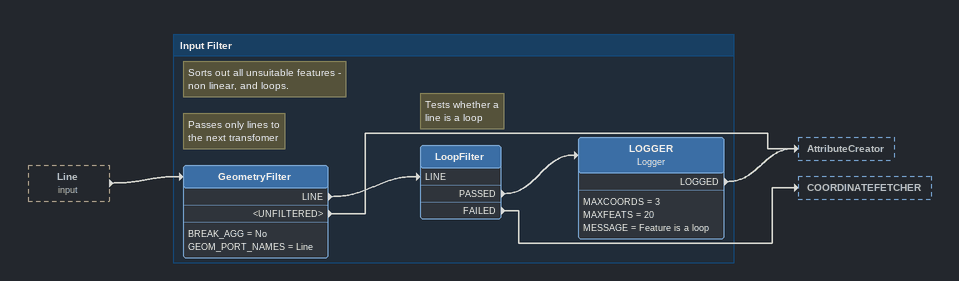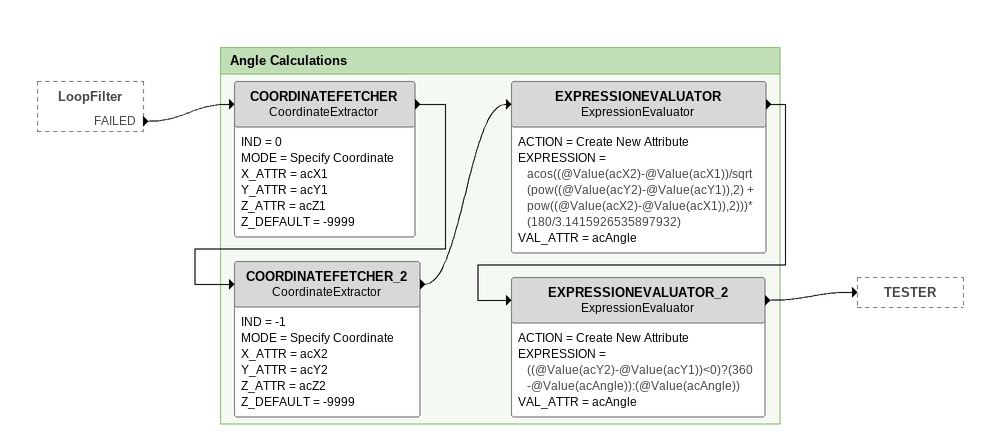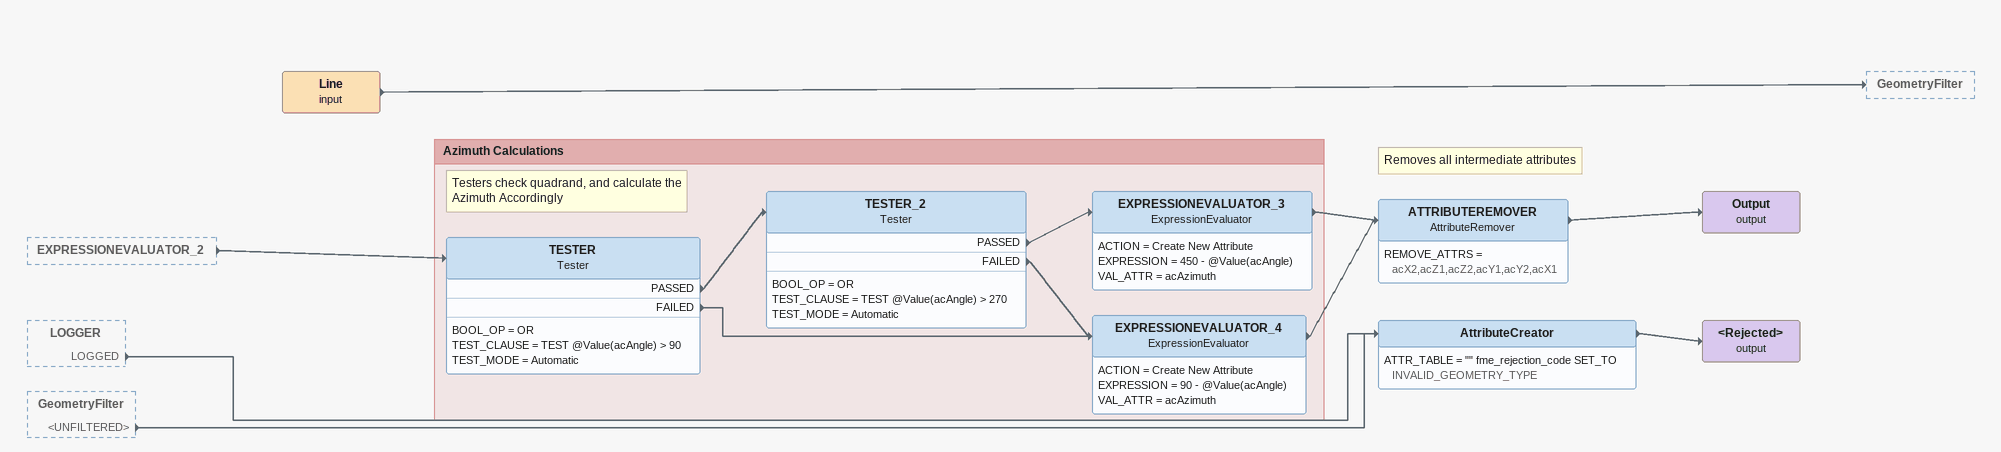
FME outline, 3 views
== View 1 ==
Line (input) [outside]
    -> GeometryFilter

Bookmark: Input Filter
Note: Sorts out all unsuitable features - non linear, and loops.
Note: Passes only lines to / the next transfomer
GeometryFilter
    BREAK_AGG = No
    GEOM_PORT_NAMES = Line
    LINE -> LoopFilter [LINE]
    <UNFILTERED> -> AttributeCreator
Note: Tests whether a / line is a loop
LoopFilter
    PASSED -> LOGGER
    FAILED -> COORDINATEFETCHER
LOGGER: Logger
    MAXCOORDS = 3
    MAXFEATS = 20
    MESSAGE = Feature is a loop
    LOGGED -> AttributeCreator

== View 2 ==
LoopFilter [outside]
    FAILED -> COORDINATEFETCHER

Bookmark: Angle Calculations
COORDINATEFETCHER: CoordinateExtractor
    IND = 0
    MODE = Specify Coordinate
    X_ATTR = acX1
    Y_ATTR = acY1
    Z_ATTR = acZ1
    Z_DEFAULT = -9999
    -> COORDINATEFETCHER_2
COORDINATEFETCHER_2: CoordinateExtractor
    IND = -1
    MODE = Specify Coordinate
    X_ATTR = acX2
    Y_ATTR = acY2
    Z_ATTR = acZ2
    Z_DEFAULT = -9999
    -> EXPRESSIONEVALUATOR
EXPRESSIONEVALUATOR: ExpressionEvaluator
    ACTION = Create New Attribute
    EXPRESSION = acos((@Value(acX2)-@Value(acX1))/sqrt(pow((@Value(acY2)-@Value(acY1)),2) + pow((@Value(acX2)-@Value(acX1)),2)))* (180/3.1415926535897932)
    VAL_ATTR = acAngle
    -> EXPRESSIONEVALUATOR_2
EXPRESSIONEVALUATOR_2: ExpressionEvaluator
    ACTION = Create New Attribute
    EXPRESSION = ((@Value(acY2)-@Value(acY1))<0)?(360-@Value(acAngle)):(@Value(acAngle))
    VAL_ATTR = acAngle
    -> TESTER

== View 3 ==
EXPRESSIONEVALUATOR_2 [outside]
    -> TESTER
LOGGER [outside]
    LOGGED -> AttributeCreator
GeometryFilter [outside]
    <UNFILTERED> -> AttributeCreator
Line (input)
    -> GeometryFilter
Note: Removes all intermediate attributes
ATTRIBUTEREMOVER: AttributeRemover
    REMOVE_ATTRS = acX2,acZ1,acZ2,acY1,acY2,acX1
    -> Output (output)
Output (output)
AttributeCreator
    ATTR_TABLE = "" fme_rejection_code SET_TO INVALID_GEOMETRY_TYPE
    -> <Rejected> (output)
<Rejected> (output)

Bookmark: Azimuth Calculations
Note: Testers check quadrand, and calculate the Azimuth Accordingly
TESTER: Tester
    BOOL_OP = OR
    TEST_CLAUSE = TEST @Value(acAngle) > 90
    TEST_MODE = Automatic
    PASSED -> TESTER_2
    FAILED -> EXPRESSIONEVALUATOR_4
TESTER_2: Tester
    BOOL_OP = OR
    TEST_CLAUSE = TEST @Value(acAngle) > 270
    TEST_MODE = Automatic
    PASSED -> EXPRESSIONEVALUATOR_3
    FAILED -> EXPRESSIONEVALUATOR_4
EXPRESSIONEVALUATOR_3: ExpressionEvaluator
    ACTION = Create New Attribute
    EXPRESSION = 450 - @Value(acAngle)
    VAL_ATTR = acAzimuth
    -> ATTRIBUTEREMOVER
EXPRESSIONEVALUATOR_4: ExpressionEvaluator
    ACTION = Create New Attribute
    EXPRESSION = 90 - @Value(acAngle)
    VAL_ATTR = acAzimuth
    -> ATTRIBUTEREMOVER
